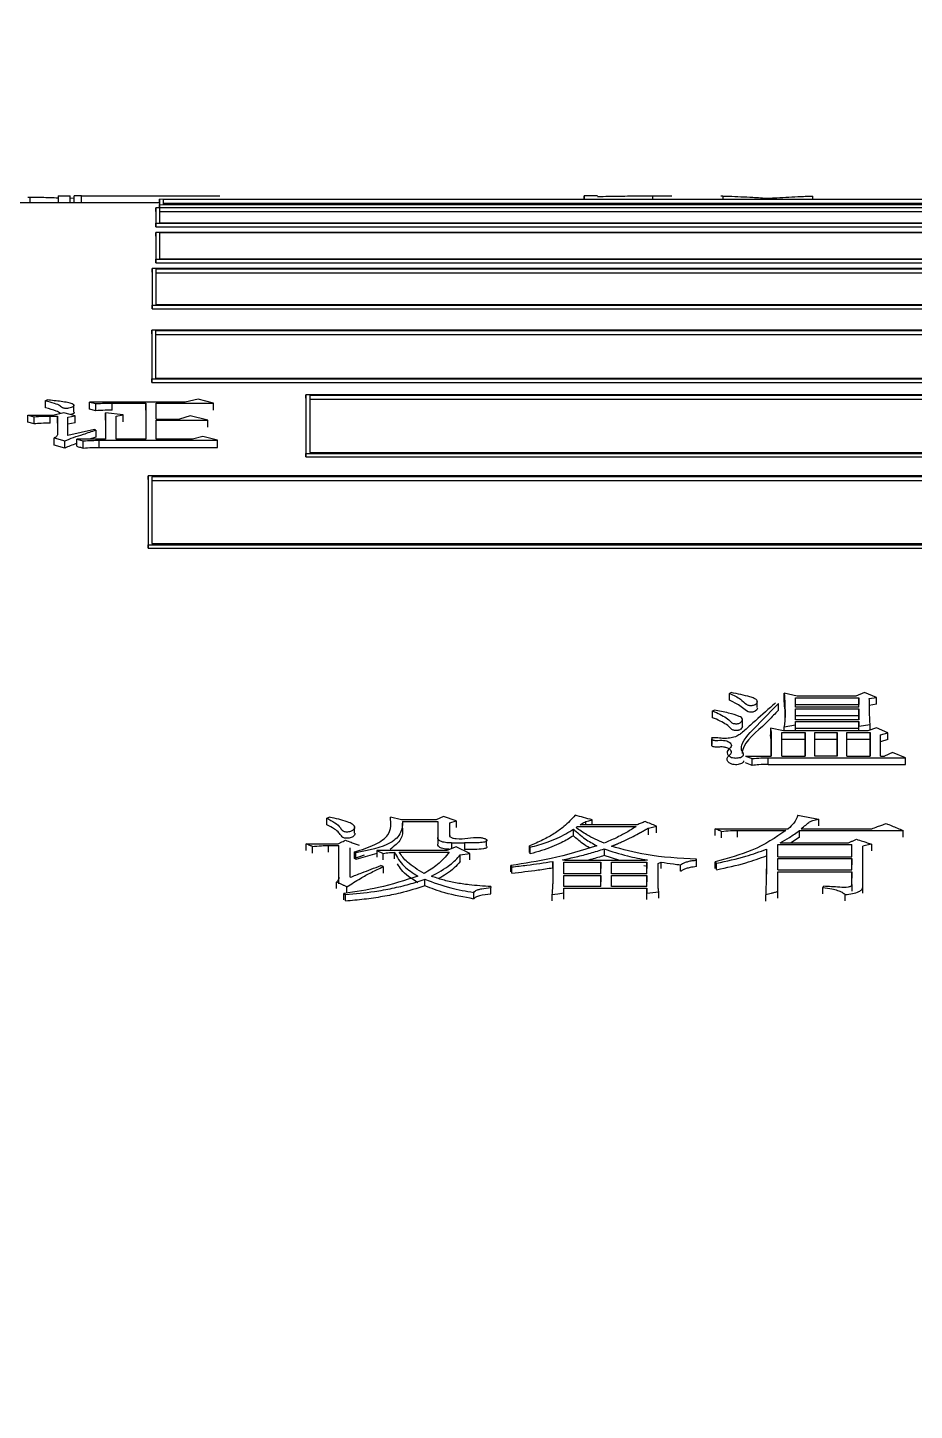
# Model space of a CAD drawing. Header units: millimetres. Extents: x 6533 to 7793, y 6972 to 7863.
# Drawn here: x 6881.95 to 6893.89, y 7310.29 to 7328.91 of the extents above; entities that cross this region are included whole.
import ezdxf

# ---------------------------------------------------------------- set-up
doc = ezdxf.new("R2010")
doc.units = ezdxf.units.MM

msp = doc.modelspace()

# ---------------------------------------------------------------- linework, layer by layer
at = {"color": 7, "linetype": 'Continuous', "lineweight": 25}
for p, q in [((6883.727, 7326.548), (6876.197, 7326.548)), ((6881.952, 7326.627), (6881.984, 7326.628)), ((6882.363, 7326.645), (6882.363, 7326.548)), ((6882.363, 7326.645), (6882.525, 7326.644)), ((6882.525, 7326.616), (6882.579, 7326.614)), ((6882.579, 7326.548), (6882.579, 7326.643)), ((6882.676, 7326.548), (6882.676, 7326.644)), ((6882.936, 7326.644), (6884.537, 7326.644)), ((6883.727, 7326.547), (6883.727, 7326.597)), ((6905.86, 7326.596), (6883.727, 7326.597)), ((6883.727, 7326.546), (6883.727, 7326.475)), ((6883.727, 7326.525), (6905.86, 7326.524)), ((6883.727, 7326.484), (6883.727, 7326.525)), ((6905.81, 7326.596), (6883.777, 7326.596)), ((6883.777, 7326.546), (6905.81, 7326.546)), ((6883.777, 7326.527), (6905.81, 7326.526)), ((6889.444, 7326.642), (6889.444, 7326.595)), ((6889.444, 7326.596), (6889.444, 7326.642)), ((6889.624, 7326.642), (6889.444, 7326.642)), ((6890.366, 7326.596), (6890.366, 7326.641)), ((6890.624, 7326.641), (6890.366, 7326.641)), ((6891.309, 7326.641), (6891.284, 7326.641)), ((6891.309, 7326.641), (6891.309, 7326.596)), ((6891.918, 7326.596), (6891.918, 7326.611)), ((6892.52, 7326.596), (6892.52, 7326.641)), ((6905.81, 7326.483), (6883.677, 7326.484)), ((6883.677, 7326.434), (6883.677, 7326.226)), ((6905.76, 7326.481), (6883.727, 7326.481)), ((6883.727, 7326.431), (6905.76, 7326.431)), ((6883.677, 7326.226), (6883.677, 7326.276)), ((6883.677, 7326.276), (6905.81, 7326.275)), ((6883.677, 7326.226), (6905.81, 7326.226)), ((6905.81, 7326.15), (6883.677, 7326.15)), ((6883.727, 7326.28), (6905.76, 7326.28)), ((6905.76, 7326.145), (6883.727, 7326.145)), ((6883.677, 7326.101), (6883.677, 7325.742)), ((6883.677, 7325.791), (6905.81, 7325.79)), ((6883.677, 7325.742), (6883.677, 7325.791)), ((6883.677, 7325.742), (6905.81, 7325.741)), ((6883.727, 7325.797), (6905.76, 7325.797)), ((6905.76, 7325.665), (6883.627, 7325.665)), ((6883.627, 7325.616), (6883.627, 7325.122)), ((6905.71, 7325.658), (6883.677, 7325.658)), ((6883.677, 7325.609), (6905.71, 7325.609)), ((6883.627, 7325.171), (6905.76, 7325.171)), ((6883.627, 7325.122), (6883.627, 7325.171)), ((6883.627, 7325.122), (6905.76, 7325.122)), ((6883.677, 7325.179), (6905.71, 7325.179)), ((6905.755, 7324.836), (6883.622, 7324.836)), ((6905.705, 7324.826), (6883.672, 7324.826)), ((6883.622, 7324.787), (6883.622, 7324.13)), ((6883.672, 7324.778), (6905.705, 7324.777)), ((6883.622, 7324.178), (6905.755, 7324.178)), ((6883.622, 7324.13), (6883.622, 7324.178)), ((6883.622, 7324.13), (6905.755, 7324.13)), ((6883.672, 7324.189), (6905.705, 7324.189)), ((6882.19, 7323.789), (6882.19, 7323.885)), ((6884.245, 7323.906), (6884.072, 7323.867)), ((6884.451, 7323.854), (6884.245, 7323.906)), ((6905.705, 7323.966), (6885.695, 7323.966)), ((6885.695, 7323.918), (6885.695, 7323.128)), ((6905.655, 7323.954), (6885.751, 7323.954)), ((6885.751, 7323.906), (6905.655, 7323.906)), ((6882.439, 7323.724), (6882.309, 7323.692)), ((6882.59, 7323.681), (6882.439, 7323.724)), ((6882.574, 7323.731), (6882.574, 7323.828)), ((6882.785, 7323.867), (6882.871, 7323.846)), ((6884.072, 7323.867), (6882.785, 7323.867)), ((6882.785, 7323.77), (6882.785, 7323.867)), ((6882.871, 7323.749), (6882.785, 7323.77)), ((6882.871, 7323.749), (6882.871, 7323.846)), ((6883.001, 7323.721), (6883.001, 7323.366)), ((6883.239, 7323.697), (6883.001, 7323.721)), ((6883.088, 7323.854), (6883.542, 7323.854)), ((6883.088, 7323.757), (6883.088, 7323.854)), ((6883.142, 7323.676), (6883.239, 7323.697)), ((6883.542, 7323.854), (6883.542, 7323.366)), ((6883.683, 7323.854), (6884.451, 7323.854)), ((6883.683, 7323.638), (6883.683, 7323.854)), ((6881.952, 7323.692), (6882.038, 7323.67)), ((6881.952, 7323.692), (6882.309, 7323.692)), ((6881.952, 7323.596), (6881.952, 7323.692)), ((6882.038, 7323.574), (6881.952, 7323.596)), ((6882.255, 7323.678), (6882.352, 7323.678)), ((6882.255, 7323.582), (6882.255, 7323.678)), ((6882.352, 7323.678), (6882.352, 7323.434)), ((6882.493, 7323.665), (6882.59, 7323.681)), ((6882.493, 7323.417), (6882.493, 7323.665)), ((6882.59, 7323.585), (6882.493, 7323.569)), ((6883.142, 7323.366), (6883.142, 7323.676)), ((6883.683, 7323.638), (6883.996, 7323.638)), ((6883.683, 7323.624), (6884.375, 7323.624)), ((6883.683, 7323.366), (6883.683, 7323.624)), ((6884.137, 7323.681), (6883.996, 7323.638)), ((6884.375, 7323.624), (6884.137, 7323.681)), ((6882.309, 7323.383), (6882.45, 7323.344)), ((6882.85, 7323.498), (6882.493, 7323.417)), ((6882.612, 7323.366), (6882.698, 7323.344)), ((6883.001, 7323.366), (6882.612, 7323.366)), ((6882.612, 7323.271), (6882.612, 7323.366)), ((6882.698, 7323.248), (6882.698, 7323.344)), ((6882.871, 7323.394), (6882.786, 7323.366)), ((6882.871, 7323.49), (6882.85, 7323.498)), ((6882.871, 7323.49), (6882.871, 7323.394)), ((6882.915, 7323.352), (6884.505, 7323.352)), ((6882.915, 7323.256), (6882.915, 7323.352)), ((6883.542, 7323.366), (6883.142, 7323.366)), ((6884.17, 7323.366), (6883.683, 7323.366)), ((6884.31, 7323.403), (6884.17, 7323.366)), ((6884.505, 7323.352), (6884.31, 7323.403)), ((6882.45, 7323.248), (6882.309, 7323.288)), ((6882.915, 7323.256), (6884.505, 7323.256)), ((6885.695, 7323.128), (6885.695, 7323.176)), ((6885.695, 7323.176), (6905.705, 7323.176)), ((6885.751, 7323.189), (6905.655, 7323.189)), ((6885.695, 7323.128), (6905.705, 7323.128)), ((6883.572, 7322.825), (6883.572, 7322.872)), ((6905.705, 7322.872), (6883.572, 7322.872)), ((6883.572, 7322.825), (6883.572, 7321.898)), ((6905.655, 7322.858), (6883.622, 7322.858)), ((6883.622, 7322.811), (6905.655, 7322.811)), ((6883.572, 7321.899), (6883.572, 7321.946)), ((6883.572, 7321.946), (6905.705, 7321.946)), ((6883.572, 7321.898), (6905.705, 7321.898)), ((6883.622, 7321.962), (6905.655, 7321.961)), ((6891.399, 7319.851), (6891.399, 7319.942)), ((6891.772, 7319.752), (6891.772, 7319.843)), ((6892.059, 7319.718), (6892.059, 7319.809)), ((6892.308, 7319.906), (6892.135, 7319.946)), ((6892.286, 7319.886), (6893.141, 7319.886)), ((6892.286, 7319.757), (6892.286, 7319.886)), ((6892.286, 7319.795), (6893.141, 7319.795)), ((6893.098, 7319.906), (6892.308, 7319.906)), ((6893.217, 7319.954), (6893.098, 7319.906)), ((6893.141, 7319.757), (6893.141, 7319.886)), ((6893.141, 7319.886), (6893.141, 7319.795)), ((6893.141, 7319.757), (6893.141, 7319.795)), ((6893.379, 7319.89), (6893.217, 7319.954)), ((6893.281, 7319.874), (6893.379, 7319.89)), ((6893.379, 7319.799), (6893.281, 7319.783)), ((6891.172, 7319.617), (6891.172, 7319.708)), ((6893.141, 7319.757), (6892.286, 7319.757)), ((6892.286, 7319.737), (6893.141, 7319.737)), ((6892.286, 7319.586), (6892.286, 7319.737)), ((6892.286, 7319.646), (6893.141, 7319.646)), ((6893.141, 7319.737), (6893.141, 7319.586)), ((6893.141, 7319.586), (6893.141, 7319.646)), ((6891.573, 7319.503), (6891.573, 7319.595)), ((6892.124, 7319.438), (6891.951, 7319.475)), ((6891.951, 7319.475), (6891.951, 7319.384)), ((6892.102, 7319.417), (6892.416, 7319.417)), ((6892.102, 7319.099), (6892.102, 7319.417)), ((6893.26, 7319.438), (6892.124, 7319.438)), ((6892.146, 7319.573), (6892.135, 7319.495)), ((6892.135, 7319.495), (6892.286, 7319.52)), ((6892.135, 7319.438), (6892.135, 7319.495)), ((6893.141, 7319.586), (6892.286, 7319.586)), ((6892.286, 7319.565), (6893.141, 7319.565)), ((6892.286, 7319.52), (6892.286, 7319.565)), ((6892.286, 7319.474), (6893.141, 7319.474)), ((6892.416, 7319.417), (6892.416, 7319.099)), ((6892.416, 7319.326), (6892.416, 7319.417)), ((6892.546, 7319.417), (6892.849, 7319.417)), ((6892.546, 7319.099), (6892.546, 7319.417)), ((6892.849, 7319.417), (6892.849, 7319.099)), ((6892.849, 7319.326), (6892.849, 7319.417)), ((6892.979, 7319.417), (6893.292, 7319.417)), ((6892.979, 7319.099), (6892.979, 7319.417)), ((6893.141, 7319.565), (6893.141, 7319.504)), ((6893.141, 7319.504), (6893.292, 7319.524)), ((6893.141, 7319.438), (6893.141, 7319.504)), ((6893.141, 7319.438), (6893.141, 7319.474)), ((6893.379, 7319.479), (6893.26, 7319.438)), ((6893.292, 7319.417), (6893.292, 7319.099)), ((6893.292, 7319.326), (6893.292, 7319.417)), ((6893.53, 7319.413), (6893.379, 7319.479)), ((6893.433, 7319.384), (6893.53, 7319.413)), ((6891.161, 7319.346), (6891.161, 7319.255)), ((6891.161, 7319.239), (6891.161, 7319.33)), ((6891.962, 7319.375), (6891.962, 7319.099)), ((6891.962, 7319.285), (6891.962, 7319.375)), ((6891.962, 7319.099), (6891.962, 7319.285)), ((6892.102, 7319.326), (6892.416, 7319.326)), ((6892.416, 7319.099), (6892.416, 7319.326)), ((6892.546, 7319.326), (6892.849, 7319.326)), ((6892.849, 7319.099), (6892.849, 7319.326)), ((6892.979, 7319.326), (6893.292, 7319.326)), ((6893.292, 7319.099), (6893.292, 7319.326)), ((6893.433, 7319.099), (6893.433, 7319.384)), ((6893.53, 7319.322), (6893.433, 7319.293)), ((6891.616, 7319.099), (6891.702, 7319.065)), ((6891.616, 7319.099), (6891.962, 7319.099)), ((6891.702, 7318.975), (6891.702, 7319.065)), ((6891.918, 7319.077), (6893.768, 7319.077)), ((6891.918, 7318.987), (6891.918, 7319.077)), ((6892.102, 7319.099), (6892.416, 7319.099)), ((6892.849, 7319.099), (6892.546, 7319.099)), ((6892.979, 7319.099), (6893.292, 7319.099)), ((6893.433, 7319.099), (6893.487, 7319.099)), ((6893.595, 7319.149), (6893.487, 7319.099)), ((6893.768, 7319.077), (6893.595, 7319.149)), ((6891.702, 7318.975), (6891.616, 7319.008)), ((6891.918, 7318.987), (6893.768, 7318.987)), ((6885.98, 7318.174), (6885.98, 7318.263)), ((6886.353, 7318.138), (6886.353, 7318.152)), ((6886.353, 7318.064), (6886.353, 7318.13)), ((6886.986, 7318.241), (6886.834, 7318.277)), ((6887.451, 7318.241), (6886.986, 7318.241)), ((6886.997, 7318.219), (6887.473, 7318.219)), ((6886.997, 7318.107), (6886.997, 7318.196)), ((6887.548, 7318.285), (6887.451, 7318.241)), ((6887.473, 7318.219), (6887.473, 7318.004)), ((6887.473, 7318.219), (6887.473, 7318.13)), ((6887.721, 7318.228), (6887.548, 7318.285)), ((6887.635, 7318.201), (6887.721, 7318.228)), ((6887.635, 7318.031), (6887.635, 7318.201)), ((6889.301, 7318.028), (6889.301, 7318.116)), ((6889.355, 7318.152), (6890.144, 7318.152)), ((6890.155, 7318.174), (6889.387, 7318.174)), ((6891.205, 7318.12), (6892.189, 7318.12)), ((6891.205, 7318.032), (6891.205, 7318.12)), ((6892.362, 7318.12), (6893.314, 7318.12)), ((6892.6, 7318.161), (6892.6, 7318.25)), ((6887.473, 7318.004), (6887.473, 7317.916)), ((6887.656, 7317.931), (6887.83, 7317.931)), ((6887.656, 7317.931), (6887.656, 7317.852)), ((6887.83, 7317.931), (6887.83, 7317.844)), ((6888.13, 7317.885), (6888.13, 7317.973)), ((6891.291, 7317.997), (6891.291, 7318.085)), ((6891.507, 7318.098), (6892.156, 7318.098)), ((6891.507, 7318.009), (6891.507, 7318.098)), ((6892.081, 7317.931), (6893, 7317.931)), ((6892.34, 7318.009), (6892.23, 7317.931)), ((6892.34, 7318.098), (6893.736, 7318.098)), ((6892.34, 7318.01), (6892.34, 7318.098)), ((6885.699, 7317.918), (6886.131, 7317.918)), ((6885.699, 7317.83), (6885.699, 7317.918)), ((6886.001, 7317.895), (6886.142, 7317.895)), ((6886.001, 7317.808), (6886.001, 7317.895)), ((6886.142, 7317.468), (6886.142, 7317.895)), ((6886.294, 7317.468), (6886.294, 7317.863)), ((6886.348, 7317.72), (6886.487, 7317.77)), ((6886.65, 7317.79), (6886.369, 7317.706)), ((6886.65, 7317.827), (6886.737, 7317.79)), ((6887.592, 7317.827), (6886.65, 7317.827)), ((6886.888, 7317.717), (6886.888, 7317.804)), ((6886.953, 7317.804), (6887.624, 7317.804)), ((6887.721, 7317.877), (6887.592, 7317.827)), ((6887.905, 7317.79), (6887.721, 7317.877)), ((6887.775, 7317.768), (6887.905, 7317.79)), ((6887.775, 7317.681), (6887.775, 7317.768)), ((6888.706, 7317.803), (6888.706, 7317.89)), ((6888.717, 7317.785), (6888.717, 7317.872)), ((6889.925, 7317.694), (6889.712, 7317.761)), ((6892.048, 7317.909), (6893.044, 7317.909)), ((6892.048, 7317.745), (6892.048, 7317.909)), ((6892.048, 7317.745), (6893.044, 7317.745)), ((6893.044, 7317.745), (6893.044, 7317.909)), ((6893.195, 7317.338), (6893.195, 7317.886)), ((6886.737, 7317.612), (6886.705, 7317.625)), ((6886.737, 7317.612), (6886.737, 7317.525)), ((6888.457, 7317.539), (6888.457, 7317.625)), ((6889.019, 7317.681), (6889.019, 7317.422)), ((6889.019, 7317.594), (6889.019, 7317.681)), ((6889.171, 7317.671), (6889.669, 7317.671)), ((6889.171, 7317.515), (6889.171, 7317.671)), ((6890.263, 7317.694), (6889.182, 7317.694)), ((6889.669, 7317.515), (6889.669, 7317.671)), ((6889.669, 7317.671), (6889.669, 7317.585)), ((6889.809, 7317.671), (6890.285, 7317.671)), ((6889.809, 7317.515), (6889.809, 7317.671)), ((6890.296, 7317.611), (6890.244, 7317.622)), ((6890.285, 7317.515), (6890.285, 7317.671)), ((6890.285, 7317.671), (6890.285, 7317.585)), ((6890.437, 7317.413), (6890.437, 7317.653)), ((6890.739, 7317.548), (6890.739, 7317.635)), ((6890.956, 7317.699), (6890.956, 7317.713)), ((6890.956, 7317.612), (6890.956, 7317.699)), ((6891.205, 7317.588), (6891.205, 7317.676)), ((6891.226, 7317.571), (6891.226, 7317.658)), ((6891.896, 7317.678), (6891.894, 7317.493)), ((6892.048, 7317.722), (6893.044, 7317.722)), ((6892.048, 7317.566), (6892.048, 7317.722)), ((6892.048, 7317.566), (6893.044, 7317.566)), ((6893.044, 7317.566), (6893.044, 7317.722)), ((6893.044, 7317.722), (6893.044, 7317.635)), ((6886.142, 7317.38), (6886.142, 7317.468)), ((6887.3, 7317.355), (6887.3, 7317.441)), ((6889.669, 7317.515), (6889.171, 7317.515)), ((6889.171, 7317.492), (6889.669, 7317.492)), ((6889.171, 7317.343), (6889.171, 7317.492)), ((6889.669, 7317.343), (6889.669, 7317.492)), ((6889.669, 7317.492), (6889.669, 7317.406)), ((6890.285, 7317.515), (6889.809, 7317.515)), ((6889.809, 7317.492), (6890.285, 7317.492)), ((6889.809, 7317.343), (6889.809, 7317.492)), ((6890.285, 7317.343), (6890.285, 7317.492)), ((6890.285, 7317.492), (6890.285, 7317.406)), ((6892.048, 7317.542), (6893.044, 7317.542)), ((6892.048, 7317.273), (6892.048, 7317.542)), ((6893.044, 7317.371), (6893.044, 7317.542)), ((6893.044, 7317.542), (6893.044, 7317.456)), ((6893.044, 7317.371), (6893.044, 7317.283)), ((6886.207, 7317.249), (6886.229, 7317.235)), ((6886.207, 7317.164), (6886.207, 7317.249)), ((6886.229, 7317.15), (6886.229, 7317.235)), ((6888.187, 7317.343), (6888.187, 7317.329)), ((6888.187, 7317.244), (6888.187, 7317.329)), ((6889.669, 7317.343), (6889.171, 7317.343)), ((6889.171, 7317.319), (6890.285, 7317.319)), ((6889.171, 7317.259), (6889.171, 7317.319)), ((6890.285, 7317.343), (6889.809, 7317.343)), ((6890.285, 7317.319), (6890.285, 7317.254)), ((6890.285, 7317.169), (6890.285, 7317.254)), ((6891.886, 7317.146), (6891.886, 7317.23)), ((6893.195, 7317.253), (6893.195, 7317.338))]:
    msp.add_line(p, q, dxfattribs=at)
at = {"color": 7, "linetype": 'Continuous', "lineweight": 25, "flags": 128}
for points in [[(6881.984, 7326.548), (6881.984, 7326.584), (6881.984, 7326.628)], [(6882.525, 7326.548), (6882.525, 7326.6), (6882.525, 7326.644)], [(6883.677, 7326.434), (6883.677, 7326.462), (6883.677, 7326.484)], [(6883.677, 7326.101), (6883.677, 7326.128), (6883.677, 7326.15)], [(6883.627, 7325.616), (6883.627, 7325.644), (6883.627, 7325.665)], [(6883.622, 7324.787), (6883.622, 7324.815), (6883.622, 7324.836)], [(6885.695, 7323.918), (6885.695, 7323.945), (6885.695, 7323.966)], [(6883.001, 7323.625), (6883.001, 7323.679), (6883.001, 7323.721)], [(6883.239, 7323.601), (6883.239, 7323.655), (6883.239, 7323.697)], [(6883.542, 7323.757), (6883.542, 7323.811), (6883.542, 7323.854)], [(6884.451, 7323.757), (6884.451, 7323.811), (6884.451, 7323.854)], [(6882.038, 7323.574), (6882.038, 7323.622), (6882.038, 7323.67)], [(6882.352, 7323.582), (6882.352, 7323.636), (6882.352, 7323.678)], [(6882.59, 7323.585), (6882.59, 7323.639), (6882.59, 7323.681)], [(6884.375, 7323.528), (6884.375, 7323.582), (6884.375, 7323.624)], [(6882.309, 7323.288), (6882.309, 7323.312), (6882.309, 7323.336), (6882.309, 7323.383)], [(6882.45, 7323.248), (6882.45, 7323.302), (6882.45, 7323.344)], [(6884.505, 7323.256), (6884.505, 7323.31), (6884.505, 7323.352)], [(6891.399, 7319.942), (6891.405, 7319.945), (6891.413, 7319.95), (6891.421, 7319.954)], [(6891.771, 7319.751), (6891.774, 7319.741), (6891.768, 7319.723), (6891.745, 7319.705), (6891.713, 7319.693), (6891.698, 7319.69), (6891.684, 7319.689), (6891.667, 7319.691), (6891.652, 7319.695), (6891.628, 7319.707), (6891.519, 7319.792), (6891.399, 7319.851), (6891.399, 7319.851)], [(6892.135, 7319.855), (6892.135, 7319.906), (6892.135, 7319.946)], [(6893.379, 7319.799), (6893.379, 7319.85), (6893.379, 7319.89)], [(6891.172, 7319.708), (6891.183, 7319.714), (6891.194, 7319.72)], [(6893.141, 7319.646), (6893.141, 7319.697), (6893.141, 7319.737)], [(6892.286, 7319.438), (6892.286, 7319.48), (6892.286, 7319.52)], [(6893.141, 7319.474), (6893.141, 7319.525), (6893.141, 7319.565)], [(6893.292, 7319.449), (6893.292, 7319.484), (6893.292, 7319.524)], [(6893.53, 7319.322), (6893.53, 7319.373), (6893.53, 7319.413)], [(6893.768, 7318.987), (6893.768, 7319.038), (6893.768, 7319.077)], [(6885.98, 7318.263), (6885.988, 7318.267), (6886, 7318.272), (6886.012, 7318.277)], [(6887.721, 7318.228), (6887.721, 7318.178), (6887.721, 7318.139)], [(6889.333, 7318.138), (6889.344, 7318.145), (6889.355, 7318.152)], [(6889.463, 7318.219), (6889.506, 7318.23), (6889.55, 7318.241)], [(6889.463, 7318.174), (6889.463, 7318.18), (6889.463, 7318.219)], [(6889.55, 7318.174), (6889.55, 7318.202), (6889.55, 7318.241)], [(6890.307, 7318.129), (6890.361, 7318.143), (6890.415, 7318.156)], [(6890.307, 7318.041), (6890.307, 7318.09), (6890.307, 7318.129)], [(6890.415, 7318.068), (6890.415, 7318.117), (6890.415, 7318.156)], [(6893.736, 7318.01), (6893.736, 7318.059), (6893.736, 7318.098)], [(6885.785, 7317.794), (6885.785, 7317.837), (6885.785, 7317.881)], [(6886.142, 7317.808), (6886.142, 7317.856), (6886.142, 7317.895)], [(6886.369, 7317.795), (6886.364, 7317.798), (6886.356, 7317.803), (6886.348, 7317.809)], [(6886.348, 7317.809), (6886.348, 7317.776), (6886.348, 7317.748), (6886.348, 7317.722)], [(6886.369, 7317.708), (6886.369, 7317.739), (6886.369, 7317.767), (6886.369, 7317.795)], [(6886.65, 7317.827), (6886.65, 7317.777), (6886.65, 7317.74)], [(6886.737, 7317.704), (6886.737, 7317.724), (6886.737, 7317.746), (6886.737, 7317.79)], [(6887.905, 7317.704), (6887.905, 7317.751), (6887.905, 7317.79)], [(6889.712, 7317.85), (6889.712, 7317.827), (6889.712, 7317.804), (6889.712, 7317.763)], [(6893.044, 7317.821), (6893.044, 7317.87), (6893.044, 7317.909)], [(6893.314, 7317.913), (6893.269, 7317.903), (6893.232, 7317.894), (6893.195, 7317.886)], [(6893.314, 7317.826), (6893.314, 7317.874), (6893.314, 7317.913)], [(6888.468, 7317.521), (6888.468, 7317.568), (6888.468, 7317.607)], [(6889.182, 7317.694), (6889.166, 7317.699), (6889.149, 7317.704)], [(6890.296, 7317.699), (6890.28, 7317.697), (6890.263, 7317.694)], [(6890.437, 7317.653), (6890.458, 7317.662), (6890.48, 7317.671)], [(6890.48, 7317.585), (6890.48, 7317.633), (6890.48, 7317.671)], [(6886.11, 7317.318), (6886.11, 7317.338), (6886.11, 7317.36), (6886.11, 7317.403)], [(6886.25, 7317.253), (6886.25, 7317.299), (6886.25, 7317.338)], [(6887.959, 7317.178), (6887.959, 7317.214), (6887.959, 7317.263)], [(6889.009, 7317.235), (6889.09, 7317.247), (6889.171, 7317.259)], [(6889.009, 7317.235), (6889.009, 7317.186), (6889.009, 7317.15)], [(6889.171, 7317.174), (6889.171, 7317.22), (6889.171, 7317.259)], [(6890.285, 7317.234), (6890.285, 7317.281), (6890.285, 7317.319)], [(6890.285, 7317.254), (6890.366, 7317.263), (6890.447, 7317.273)], [(6890.447, 7317.188), (6890.447, 7317.234), (6890.447, 7317.273)], [(6892.048, 7317.188), (6892.048, 7317.234), (6892.048, 7317.273)], [(6892.654, 7317.244), (6892.654, 7317.277), (6892.654, 7317.303), (6892.654, 7317.329)], [(6892.957, 7317.15), (6892.957, 7317.173), (6892.957, 7317.198), (6892.957, 7317.235)]]:
    msp.add_lwpolyline(points, dxfattribs=at)
at = {"color": 7, "linetype": 'Continuous', "lineweight": 25}
msp.add_arc((6991.469, 7251.369), 100, 99.72326, 170.27674, dxfattribs=at)
for points, knots in [([(6881.984, 7326.628), (6882.036, 7326.627), (6882.13, 7326.625), (6882.254, 7326.621), (6882.328, 7326.619), (6882.363, 7326.617)], [0, 0, 0, 0, 0.387542, 0.708523, 1, 1, 1, 1]), ([(6882.676, 7326.644), (6882.664, 7326.644), (6882.642, 7326.644), (6882.609, 7326.643), (6882.589, 7326.643), (6882.579, 7326.643)], [0, 0, 0, 0, 0.380765, 0.690382, 1, 1, 1, 1]), ([(6882.676, 7326.644), (6882.724, 7326.644), (6882.81, 7326.644), (6882.898, 7326.644), (6882.936, 7326.644)], [0, 0, 0, 0, 0.5592, 1, 1, 1, 1]), ([(6883.727, 7326.597), (6883.727, 7326.594), (6883.727, 7326.588), (6883.727, 7326.566), (6883.727, 7326.54), (6883.727, 7326.525)], [0, 0, 0, 0, 0.3000809, 0.6001618, 1, 1, 1, 1]), ([(6883.777, 7326.596), (6883.777, 7326.593), (6883.777, 7326.587), (6883.777, 7326.565), (6883.777, 7326.541), (6883.777, 7326.527)], [0, 0, 0, 0, 0.309921, 0.619841, 1, 1, 1, 1]), ([(6890.366, 7326.641), (6890.314, 7326.641), (6890.165, 7326.639), (6889.917, 7326.636), (6889.721, 7326.633), (6889.624, 7326.631)], [0, 0, 0, 0, 0.2082038, 0.6041011, 1, 1, 1, 1]), ([(6891.309, 7326.641), (6891.336, 7326.641), (6891.417, 7326.638), (6891.551, 7326.633), (6891.727, 7326.624), (6891.85, 7326.615), (6891.918, 7326.611)], [0, 0, 0, 0, 0.132228, 0.396684, 0.661141, 1, 1, 1, 1]), ([(6891.918, 7326.611), (6891.945, 7326.613), (6892.025, 7326.618), (6892.158, 7326.626), (6892.332, 7326.635), (6892.452, 7326.639), (6892.52, 7326.641)], [0, 0, 0, 0, 0.13248, 0.39744, 0.662401, 1, 1, 1, 1]), ([(6883.677, 7326.484), (6883.677, 7326.467), (6883.677, 7326.434), (6883.677, 7326.367), (6883.677, 7326.309), (6883.677, 7326.276)], [0, 0, 0, 0, 0.300081, 0.600162, 1, 1, 1, 1]), ([(6883.727, 7326.481), (6883.727, 7326.465), (6883.727, 7326.431), (6883.727, 7326.366), (6883.727, 7326.31), (6883.727, 7326.28)], [0, 0, 0, 0, 0.309921, 0.619841, 1, 1, 1, 1]), ([(6883.677, 7326.15), (6883.677, 7326.118), (6883.677, 7326.055), (6883.677, 7325.937), (6883.677, 7325.844), (6883.677, 7325.791)], [0, 0, 0, 0, 0.300081, 0.600162, 1, 1, 1, 1]), ([(6883.727, 7326.145), (6883.727, 7326.113), (6883.727, 7326.05), (6883.727, 7325.935), (6883.727, 7325.846), (6883.727, 7325.797)], [0, 0, 0, 0, 0.309921, 0.619841, 1, 1, 1, 1]), ([(6883.627, 7325.665), (6883.627, 7325.62), (6883.627, 7325.53), (6883.627, 7325.367), (6883.627, 7325.242), (6883.627, 7325.171)], [0, 0, 0, 0, 0.300081, 0.600162, 1, 1, 1, 1]), ([(6883.677, 7325.658), (6883.677, 7325.613), (6883.677, 7325.522), (6883.677, 7325.364), (6883.677, 7325.245), (6883.677, 7325.179)], [0, 0, 0, 0, 0.309921, 0.619841, 1, 1, 1, 1]), ([(6883.622, 7324.836), (6883.622, 7324.774), (6883.622, 7324.651), (6883.622, 7324.434), (6883.622, 7324.271), (6883.622, 7324.178)], [0, 0, 0, 0, 0.300081, 0.600162, 1, 1, 1, 1]), ([(6883.672, 7324.826), (6883.672, 7324.765), (6883.672, 7324.641), (6883.672, 7324.43), (6883.672, 7324.275), (6883.672, 7324.189)], [0, 0, 0, 0, 0.309921, 0.619841, 1, 1, 1, 1]), ([(6882.19, 7323.885), (6882.23, 7323.874), (6882.303, 7323.854), (6882.383, 7323.827), (6882.401, 7323.805), (6882.416, 7323.794), (6882.431, 7323.789), (6882.446, 7323.786), (6882.461, 7323.784), (6882.482, 7323.785), (6882.511, 7323.789), (6882.543, 7323.796), (6882.566, 7323.807), (6882.579, 7323.818), (6882.574, 7323.83), (6882.546, 7323.845), (6882.465, 7323.868), (6882.341, 7323.883), (6882.244, 7323.892), (6882.212, 7323.895)], [0, 0, 0, 0, 0.149443, 0.274042, 0.333076, 0.362754, 0.385188, 0.398021, 0.410985, 0.42602, 0.45239, 0.493257, 0.533496, 0.57286, 0.60517, 0.651682, 0.729284, 0.908686, 1, 1, 1, 1]), ([(6882.19, 7323.885), (6882.192, 7323.886), (6882.196, 7323.888), (6882.203, 7323.891), (6882.209, 7323.894), (6882.212, 7323.895)], [0, 0, 0, 0, 0.250151, 0.625182, 1, 1, 1, 1]), ([(6885.695, 7323.966), (6885.695, 7323.891), (6885.695, 7323.741), (6885.695, 7323.48), (6885.695, 7323.286), (6885.695, 7323.176)], [0, 0, 0, 0, 0.300081, 0.600162, 1, 1, 1, 1]), ([(6885.751, 7323.954), (6885.751, 7323.879), (6885.751, 7323.729), (6885.751, 7323.475), (6885.751, 7323.291), (6885.751, 7323.189)], [0, 0, 0, 0, 0.309921, 0.619841, 1, 1, 1, 1]), ([(6882.393, 7323.713), (6882.376, 7323.724), (6882.331, 7323.754), (6882.244, 7323.775), (6882.19, 7323.789)], [0, 0, 0, 0, 0.3839646, 1, 1, 1, 1]), ([(6882.574, 7323.731), (6882.575, 7323.728), (6882.579, 7323.72), (6882.563, 7323.708), (6882.542, 7323.701), (6882.532, 7323.698)], [0, 0, 0, 0, 0.26846, 0.630067, 1, 1, 1, 1]), ([(6882.871, 7323.846), (6882.911, 7323.848), (6882.982, 7323.853), (6883.055, 7323.853), (6883.088, 7323.854)], [0, 0, 0, 0, 0.558835, 1, 1, 1, 1]), ([(6883.088, 7323.757), (6883.047, 7323.757), (6882.973, 7323.756), (6882.903, 7323.752), (6882.871, 7323.749)], [0, 0, 0, 0, 0.561085, 1, 1, 1, 1]), ([(6882.038, 7323.67), (6882.078, 7323.673), (6882.149, 7323.678), (6882.223, 7323.678), (6882.255, 7323.678)], [0, 0, 0, 0, 0.558839, 1, 1, 1, 1]), ([(6882.255, 7323.582), (6882.214, 7323.582), (6882.141, 7323.581), (6882.07, 7323.576), (6882.038, 7323.574)], [0, 0, 0, 0, 0.561089, 1, 1, 1, 1]), ([(6882.352, 7323.434), (6882.352, 7323.428), (6882.351, 7323.418), (6882.342, 7323.405), (6882.331, 7323.393), (6882.316, 7323.387), (6882.309, 7323.383)], [0, 0, 0, 0, 0.337489, 0.556536, 0.776867, 1, 1, 1, 1]), ([(6882.45, 7323.344), (6882.489, 7323.36), (6882.566, 7323.391), (6882.716, 7323.438), (6882.815, 7323.471), (6882.871, 7323.49)], [0, 0, 0, 0, 0.30479, 0.609527, 1, 1, 1, 1]), ([(6882.698, 7323.344), (6882.738, 7323.346), (6882.809, 7323.352), (6882.882, 7323.352), (6882.915, 7323.352)], [0, 0, 0, 0, 0.558835, 1, 1, 1, 1]), ([(6882.612, 7323.309), (6882.61, 7323.308), (6882.552, 7323.289), (6882.5, 7323.268), (6882.45, 7323.248)], [0, 0, 0, 0, 0.031937, 1, 1, 1, 1]), ([(6882.612, 7323.271), (6882.624, 7323.267), (6882.645, 7323.262), (6882.674, 7323.254), (6882.69, 7323.25), (6882.698, 7323.248)], [0, 0, 0, 0, 0.428611, 0.714305, 1, 1, 1, 1]), ([(6882.698, 7323.248), (6882.738, 7323.251), (6882.809, 7323.256), (6882.882, 7323.256), (6882.915, 7323.256)], [0, 0, 0, 0, 0.558823, 1, 1, 1, 1]), ([(6883.572, 7322.872), (6883.572, 7322.784), (6883.572, 7322.607), (6883.572, 7322.3), (6883.572, 7322.075), (6883.572, 7321.946)], [0, 0, 0, 0, 0.300081, 0.600162, 1, 1, 1, 1]), ([(6883.622, 7322.858), (6883.622, 7322.77), (6883.622, 7322.592), (6883.622, 7322.294), (6883.622, 7322.08), (6883.622, 7321.962)], [0, 0, 0, 0, 0.309921, 0.619841, 1, 1, 1, 1]), ([(6892.018, 7319.815), (6891.995, 7319.795), (6891.884, 7319.696), (6891.731, 7319.561), (6891.589, 7319.433), (6891.516, 7319.374), (6891.446, 7319.348), (6891.364, 7319.336), (6891.28, 7319.339), (6891.214, 7319.349), (6891.169, 7319.346), (6891.156, 7319.345)], [0, 0, 0, 0, 0.102395, 0.511938, 0.690628, 0.751585, 0.813367, 0.867382, 0.913423, 0.973554, 1, 1, 1, 1]), ([(6891.16, 7319.338), (6891.16, 7319.335), (6891.16, 7319.329), (6891.167, 7319.321), (6891.179, 7319.315), (6891.194, 7319.312), (6891.242, 7319.31), (6891.302, 7319.316), (6891.363, 7319.304), (6891.397, 7319.288), (6891.42, 7319.267), (6891.429, 7319.241), (6891.408, 7319.206), (6891.359, 7319.17), (6891.368, 7319.126), (6891.392, 7319.099), (6891.425, 7319.082), (6891.454, 7319.075), (6891.485, 7319.073), (6891.516, 7319.075), (6891.547, 7319.082), (6891.572, 7319.094), (6891.588, 7319.108), (6891.592, 7319.14), (6891.552, 7319.184), (6891.576, 7319.322), (6891.79, 7319.528), (6891.964, 7319.71), (6892.057, 7319.808)], [0, 0, 0, 0, 0.007771, 0.015832, 0.020898, 0.025959, 0.034421, 0.072574, 0.089168, 0.105713, 0.126635, 0.147892, 0.171465, 0.218002, 0.248622, 0.279227, 0.291369, 0.303637, 0.314303, 0.325401, 0.337821, 0.351234, 0.364544, 0.377365, 0.429796, 0.482309, 0.722767, 1, 1, 1, 1]), ([(6891.399, 7319.942), (6891.454, 7319.918), (6891.552, 7319.876), (6891.598, 7319.814), (6891.646, 7319.787), (6891.666, 7319.781), (6891.684, 7319.779), (6891.704, 7319.781), (6891.725, 7319.787), (6891.749, 7319.797), (6891.77, 7319.813), (6891.776, 7319.833), (6891.769, 7319.855), (6891.733, 7319.878), (6891.619, 7319.916), (6891.509, 7319.937), (6891.421, 7319.954)], [0, 0, 0, 0, 0.207426, 0.367178, 0.400688, 0.416557, 0.431267, 0.448072, 0.466648, 0.497246, 0.538519, 0.578668, 0.620139, 0.682423, 0.747231, 1, 1, 1, 1]), ([(6892.135, 7319.946), (6892.138, 7319.898), (6892.145, 7319.813), (6892.147, 7319.689), (6892.146, 7319.612), (6892.146, 7319.573)], [0, 0, 0, 0, 0.386875, 0.693415, 1, 1, 1, 1]), ([(6892.142, 7319.735), (6892.142, 7319.741), (6892.142, 7319.754), (6892.14, 7319.778), (6892.139, 7319.802), (6892.137, 7319.822), (6892.136, 7319.838), (6892.135, 7319.848), (6892.135, 7319.855)], [0, 0, 0, 0, 0.155804, 0.305169, 0.603898, 0.753263, 0.827945, 1, 1, 1, 1]), ([(6893.292, 7319.524), (6893.289, 7319.585), (6893.283, 7319.673), (6893.282, 7319.79), (6893.282, 7319.846), (6893.281, 7319.874)], [0, 0, 0, 0, 0.5134426, 0.7567186, 1, 1, 1, 1]), ([(6891.172, 7319.708), (6891.206, 7319.694), (6891.307, 7319.65), (6891.386, 7319.593), (6891.43, 7319.548), (6891.448, 7319.54), (6891.469, 7319.536), (6891.491, 7319.534), (6891.511, 7319.536), (6891.529, 7319.54), (6891.552, 7319.553), (6891.568, 7319.572), (6891.576, 7319.597), (6891.562, 7319.618), (6891.506, 7319.65), (6891.376, 7319.683), (6891.258, 7319.707), (6891.194, 7319.72)], [0, 0, 0, 0, 0.118686, 0.359193, 0.382947, 0.402075, 0.421219, 0.441111, 0.455766, 0.470497, 0.490906, 0.548401, 0.59066, 0.633123, 0.67426, 0.821862, 1, 1, 1, 1]), ([(6891.572, 7319.503), (6891.571, 7319.498), (6891.571, 7319.484), (6891.556, 7319.467), (6891.539, 7319.454), (6891.524, 7319.448), (6891.507, 7319.444), (6891.488, 7319.443), (6891.467, 7319.445), (6891.445, 7319.45), (6891.428, 7319.459), (6891.405, 7319.485), (6891.361, 7319.525), (6891.273, 7319.573), (6891.206, 7319.602), (6891.172, 7319.617)], [0, 0, 0, 0, 0.057578, 0.135648, 0.174242, 0.203722, 0.227187, 0.250574, 0.283645, 0.317011, 0.350598, 0.398507, 0.589638, 0.793165, 1, 1, 1, 1]), ([(6892.059, 7319.718), (6892.048, 7319.707), (6891.99, 7319.649), (6891.83, 7319.472), (6891.584, 7319.296), (6891.57, 7319.149), (6891.569, 7319.135)], [0, 0, 0, 0, 0.061288, 0.306387, 0.933842, 1, 1, 1, 1]), ([(6892.142, 7319.738), (6892.144, 7319.703), (6892.145, 7319.655), (6892.146, 7319.593), (6892.146, 7319.581), (6892.146, 7319.58)], [0, 0, 0, 0, 0.688847, 0.965642, 1, 1, 1, 1]), ([(6891.951, 7319.475), (6891.953, 7319.46), (6891.958, 7319.436), (6891.96, 7319.403), (6891.961, 7319.385), (6891.962, 7319.375)], [0, 0, 0, 0, 0.438995, 0.719464, 1, 1, 1, 1]), ([(6891.587, 7319.035), (6891.588, 7319.032), (6891.59, 7319.024), (6891.581, 7319.011), (6891.561, 7318.998), (6891.532, 7318.988), (6891.497, 7318.983), (6891.461, 7318.984), (6891.431, 7318.989), (6891.404, 7319.001), (6891.377, 7319.023), (6891.362, 7319.054), (6891.374, 7319.099), (6891.432, 7319.134), (6891.422, 7319.174), (6891.399, 7319.197), (6891.363, 7319.213), (6891.322, 7319.222), (6891.272, 7319.223), (6891.23, 7319.22), (6891.196, 7319.221), (6891.179, 7319.225), (6891.168, 7319.23), (6891.161, 7319.238), (6891.16, 7319.244), (6891.16, 7319.247)], [0, 0, 0, 0, 0.020026, 0.054334, 0.088665, 0.122902, 0.158524, 0.193064, 0.223551, 0.25148, 0.303462, 0.387479, 0.458497, 0.598628, 0.659586, 0.720562, 0.763996, 0.807633, 0.847245, 0.906644, 0.930606, 0.944651, 0.95877, 0.976073, 1, 1, 1, 1]), ([(6891.962, 7319.285), (6891.961, 7319.299), (6891.96, 7319.323), (6891.956, 7319.356), (6891.952, 7319.375), (6891.951, 7319.384)], [0, 0, 0, 0, 0.435197, 0.717566, 1, 1, 1, 1]), ([(6891.702, 7319.065), (6891.742, 7319.069), (6891.813, 7319.076), (6891.886, 7319.077), (6891.918, 7319.077)], [0, 0, 0, 0, 0.558835, 1, 1, 1, 1]), ([(6891.918, 7318.987), (6891.877, 7318.987), (6891.804, 7318.986), (6891.733, 7318.978), (6891.702, 7318.975)], [0, 0, 0, 0, 0.561085, 1, 1, 1, 1]), ([(6889.322, 7318.303), (6889.275, 7318.251), (6889.196, 7318.166), (6889.043, 7318.055), (6888.888, 7317.968), (6888.767, 7317.916), (6888.706, 7317.89)], [0, 0, 0, 0, 0.33491, 0.554084, 0.775731, 1, 1, 1, 1]), ([(6889.55, 7318.241), (6889.512, 7318.251), (6889.436, 7318.272), (6889.36, 7318.293), (6889.322, 7318.303)], [0, 0, 0, 0, 0.5, 1, 1, 1, 1]), ([(6892.319, 7318.303), (6892.305, 7318.268), (6892.28, 7318.204), (6892.217, 7318.146), (6892.189, 7318.12)], [0, 0, 0, 0, 0.556867, 1, 1, 1, 1]), ([(6892.319, 7318.303), (6892.349, 7318.297), (6892.412, 7318.286), (6892.505, 7318.268), (6892.568, 7318.256), (6892.6, 7318.25)], [0, 0, 0, 0, 0.328015, 0.664007, 1, 1, 1, 1]), ([(6885.98, 7318.263), (6886.017, 7318.244), (6886.091, 7318.204), (6886.16, 7318.146), (6886.178, 7318.1), (6886.213, 7318.085), (6886.235, 7318.081), (6886.262, 7318.081), (6886.29, 7318.085), (6886.317, 7318.095), (6886.341, 7318.11), (6886.357, 7318.131), (6886.355, 7318.155), (6886.329, 7318.182), (6886.234, 7318.227), (6886.117, 7318.255), (6886.024, 7318.274), (6886.012, 7318.277)], [0, 0, 0, 0, 0.1472638, 0.2955499, 0.3792383, 0.3977039, 0.416179, 0.440332, 0.4649317, 0.4905843, 0.529383, 0.5702312, 0.6148061, 0.6628495, 0.7343878, 0.9648967, 1, 1, 1, 1]), ([(6886.352, 7318.063), (6886.353, 7318.062), (6886.359, 7318.054), (6886.353, 7318.036), (6886.334, 7318.016), (6886.308, 7318.002), (6886.279, 7317.994), (6886.25, 7317.992), (6886.226, 7317.994), (6886.207, 7317.998), (6886.188, 7318.008), (6886.168, 7318.032), (6886.144, 7318.072), (6886.077, 7318.123), (6886.014, 7318.156), (6885.98, 7318.174)], [0, 0, 0, 0, 0.008328, 0.080865, 0.156885, 0.210154, 0.252802, 0.295473, 0.330466, 0.357536, 0.384592, 0.449665, 0.594108, 0.773123, 1, 1, 1, 1]), ([(6886.348, 7317.809), (6886.446, 7317.839), (6886.637, 7317.898), (6886.86, 7318.063), (6886.844, 7318.196), (6886.834, 7318.277)], [0, 0, 0, 0, 0.29142, 0.569226, 1, 1, 1, 1]), ([(6886.997, 7318.219), (6886.996, 7318.169), (6886.996, 7318.068), (6886.821, 7317.889), (6886.543, 7317.831), (6886.369, 7317.795)], [0, 0, 0, 0, 0.271711, 0.545564, 1, 1, 1, 1]), ([(6886.997, 7318.13), (6886.998, 7318.079), (6887.001, 7317.977), (6886.888, 7317.888), (6886.831, 7317.843)], [0, 0, 0, 0, 0.497979, 1, 1, 1, 1]), ([(6888.717, 7317.872), (6888.795, 7317.894), (6888.924, 7317.93), (6889.08, 7317.994), (6889.2, 7318.052), (6889.267, 7318.095), (6889.301, 7318.116)], [0, 0, 0, 0, 0.345122, 0.565624, 0.783909, 1, 1, 1, 1]), ([(6889.301, 7318.116), (6889.349, 7318.071), (6889.436, 7317.991), (6889.56, 7317.921), (6889.614, 7317.891)], [0, 0, 0, 0, 0.556747, 1, 1, 1, 1]), ([(6889.712, 7317.927), (6889.631, 7317.963), (6889.486, 7318.027), (6889.38, 7318.105), (6889.333, 7318.138)], [0, 0, 0, 0, 0.56355, 1, 1, 1, 1]), ([(6889.387, 7318.174), (6889.397, 7318.18), (6889.415, 7318.191), (6889.44, 7318.205), (6889.455, 7318.214), (6889.463, 7318.219)], [0, 0, 0, 0, 0.40396, 0.701979, 1, 1, 1, 1]), ([(6890.144, 7318.152), (6890.101, 7318.125), (6890.016, 7318.071), (6889.872, 7317.995), (6889.766, 7317.95), (6889.712, 7317.927)], [0, 0, 0, 0, 0.334945, 0.666222, 1, 1, 1, 1]), ([(6889.809, 7317.886), (6889.812, 7317.887), (6889.815, 7317.888), (6889.82, 7317.89), (6889.825, 7317.892), (6889.829, 7317.894), (6889.834, 7317.896), (6889.837, 7317.897), (6889.842, 7317.899), (6889.847, 7317.901), (6889.852, 7317.903), (6889.855, 7317.904), (6889.859, 7317.905), (6889.863, 7317.907), (6889.869, 7317.91), (6889.875, 7317.912), (6889.883, 7317.915), (6889.907, 7317.925), (6889.965, 7317.951), (6890.026, 7317.98), (6890.101, 7318.017), (6890.144, 7318.04), (6890.18, 7318.059), (6890.188, 7318.064), (6890.196, 7318.068), (6890.204, 7318.072), (6890.21, 7318.076), (6890.216, 7318.079), (6890.224, 7318.083), (6890.232, 7318.088), (6890.24, 7318.092), (6890.246, 7318.095), (6890.25, 7318.098), (6890.254, 7318.1), (6890.258, 7318.102), (6890.262, 7318.105), (6890.266, 7318.107), (6890.269, 7318.108), (6890.273, 7318.111), (6890.277, 7318.113), (6890.281, 7318.115), (6890.284, 7318.117), (6890.287, 7318.118), (6890.291, 7318.12), (6890.295, 7318.123), (6890.298, 7318.125), (6890.302, 7318.127), (6890.305, 7318.128), (6890.307, 7318.129)], [0, 0, 0, 0, 0.012725, 0.019102, 0.025479, 0.038233, 0.04461, 0.050987, 0.057364, 0.070118, 0.076495, 0.082872, 0.089249, 0.095626, 0.10838, 0.121135, 0.127512, 0.15302, 0.255073, 0.459194, 0.510211, 0.714315, 0.727069, 0.739823, 0.765331, 0.778085, 0.79084, 0.803594, 0.816348, 0.841856, 0.85461, 0.867364, 0.880118, 0.886495, 0.892872, 0.905626, 0.912003, 0.91838, 0.924757, 0.937511, 0.943888, 0.950265, 0.956642, 0.963019, 0.975773, 0.98215, 0.988527, 1, 1, 1, 1]), ([(6890.263, 7318.219), (6890.245, 7318.211), (6890.209, 7318.196), (6890.173, 7318.182), (6890.155, 7318.174)], [0, 0, 0, 0, 0.500001, 1, 1, 1, 1]), ([(6890.415, 7318.156), (6890.39, 7318.167), (6890.339, 7318.188), (6890.289, 7318.208), (6890.263, 7318.219)], [0, 0, 0, 0, 0.500001, 1, 1, 1, 1]), ([(6891.291, 7318.085), (6891.279, 7318.09), (6891.258, 7318.098), (6891.229, 7318.11), (6891.213, 7318.117), (6891.205, 7318.12)], [0, 0, 0, 0, 0.4283602, 0.7141801, 1, 1, 1, 1]), ([(6892.362, 7318.12), (6892.383, 7318.137), (6892.418, 7318.165), (6892.464, 7318.205), (6892.517, 7318.237), (6892.572, 7318.245), (6892.6, 7318.25)], [0, 0, 0, 0, 0.3349275, 0.5520342, 0.7719296, 1, 1, 1, 1]), ([(6893.314, 7318.12), (6893.34, 7318.13), (6893.385, 7318.147), (6893.45, 7318.171), (6893.489, 7318.185), (6893.509, 7318.192)], [0, 0, 0, 0, 0.400148, 0.700074, 1, 1, 1, 1]), ([(6893.509, 7318.192), (6893.533, 7318.182), (6893.584, 7318.161), (6893.659, 7318.13), (6893.71, 7318.109), (6893.736, 7318.098)], [0, 0, 0, 0, 0.3263699, 0.6631848, 1, 1, 1, 1]), ([(6886.131, 7317.918), (6886.142, 7317.923), (6886.164, 7317.935), (6886.197, 7317.951), (6886.218, 7317.962), (6886.229, 7317.967)], [0, 0, 0, 0, 0.3443955, 0.6721977, 1, 1, 1, 1]), ([(6886.229, 7317.967), (6886.255, 7317.958), (6886.298, 7317.942), (6886.36, 7317.919), (6886.395, 7317.906), (6886.412, 7317.9)], [0, 0, 0, 0, 0.424906, 0.712453, 1, 1, 1, 1]), ([(6887.656, 7317.931), (6887.63, 7317.932), (6887.576, 7317.933), (6887.509, 7317.949), (6887.476, 7317.977), (6887.474, 7317.995), (6887.473, 7318.004)], [0, 0, 0, 0, 0.293529, 0.577239, 0.790449, 1, 1, 1, 1]), ([(6887.635, 7318.031), (6887.634, 7318.029), (6887.631, 7318.025), (6887.63, 7318.021), (6887.631, 7318.017), (6887.639, 7318.013), (6887.651, 7318.007), (6887.662, 7317.997), (6887.688, 7317.991), (6887.76, 7317.985), (6887.876, 7317.988), (6887.994, 7318.012), (6888.075, 7317.999), (6888.109, 7317.988), (6888.128, 7317.977), (6888.134, 7317.967), (6888.132, 7317.958), (6888.125, 7317.951), (6888.111, 7317.944), (6888.072, 7317.935), (6887.975, 7317.93), (6887.888, 7317.931), (6887.83, 7317.931)], [0, 0, 0, 0, 0.0138, 0.025127, 0.031098, 0.037099, 0.060784, 0.089374, 0.112534, 0.153888, 0.320046, 0.483741, 0.537098, 0.589789, 0.612612, 0.635583, 0.657284, 0.674402, 0.691535, 0.721107, 0.811251, 1, 1, 1, 1]), ([(6889.301, 7318.027), (6889.247, 7317.994), (6889.159, 7317.941), (6889.009, 7317.875), (6888.87, 7317.825), (6888.768, 7317.798), (6888.717, 7317.784)], [0, 0, 0, 0, 0.3346085, 0.5540574, 0.7759185, 1, 1, 1, 1]), ([(6889.516, 7317.863), (6889.483, 7317.883), (6889.397, 7317.934), (6889.337, 7317.992), (6889.301, 7318.027)], [0, 0, 0, 0, 0.3897294, 1, 1, 1, 1]), ([(6892.156, 7318.098), (6892.018, 7318.003), (6891.767, 7317.83), (6891.379, 7317.724), (6891.205, 7317.676)], [0, 0, 0, 0, 0.551948, 1, 1, 1, 1]), ([(6891.291, 7318.085), (6891.331, 7318.089), (6891.402, 7318.097), (6891.475, 7318.098), (6891.507, 7318.098)], [0, 0, 0, 0, 0.558835, 1, 1, 1, 1]), ([(6892.081, 7317.931), (6892.123, 7317.955), (6892.191, 7317.994), (6892.275, 7318.05), (6892.319, 7318.082), (6892.34, 7318.098)], [0, 0, 0, 0, 0.451239, 0.725379, 1, 1, 1, 1]), ([(6893, 7317.931), (6893.012, 7317.937), (6893.036, 7317.948), (6893.072, 7317.964), (6893.096, 7317.975), (6893.108, 7317.981)], [0, 0, 0, 0, 0.3275537, 0.6637768, 1, 1, 1, 1]), ([(6893.108, 7317.981), (6893.136, 7317.972), (6893.183, 7317.956), (6893.252, 7317.934), (6893.293, 7317.92), (6893.314, 7317.913)], [0, 0, 0, 0, 0.395864, 0.697932, 1, 1, 1, 1]), ([(6885.785, 7317.881), (6885.773, 7317.887), (6885.752, 7317.895), (6885.723, 7317.907), (6885.707, 7317.914), (6885.699, 7317.918)], [0, 0, 0, 0, 0.428369, 0.714185, 1, 1, 1, 1]), ([(6885.785, 7317.881), (6885.825, 7317.886), (6885.896, 7317.894), (6885.969, 7317.895), (6886.001, 7317.895)], [0, 0, 0, 0, 0.558839, 1, 1, 1, 1]), ([(6886.737, 7317.79), (6886.765, 7317.794), (6886.814, 7317.801), (6886.866, 7317.803), (6886.888, 7317.804)], [0, 0, 0, 0, 0.558985, 1, 1, 1, 1]), ([(6886.888, 7317.804), (6886.924, 7317.74), (6886.987, 7317.624), (6887.136, 7317.526), (6887.202, 7317.482)], [0, 0, 0, 0, 0.5554541, 1, 1, 1, 1]), ([(6887.289, 7317.519), (6887.206, 7317.568), (6887.058, 7317.655), (6886.985, 7317.759), (6886.953, 7317.804)], [0, 0, 0, 0, 0.56317, 1, 1, 1, 1]), ([(6887.624, 7317.804), (6887.578, 7317.747), (6887.496, 7317.645), (6887.352, 7317.558), (6887.289, 7317.519)], [0, 0, 0, 0, 0.555585, 1, 1, 1, 1]), ([(6887.386, 7317.482), (6887.476, 7317.531), (6887.635, 7317.618), (6887.733, 7317.722), (6887.775, 7317.768)], [0, 0, 0, 0, 0.563739, 1, 1, 1, 1]), ([(6887.635, 7317.844), (6887.616, 7317.844), (6887.57, 7317.845), (6887.509, 7317.861), (6887.476, 7317.888), (6887.474, 7317.906), (6887.473, 7317.915)], [0, 0, 0, 0, 0.234714, 0.542192, 0.773111, 1, 1, 1, 1]), ([(6888.129, 7317.883), (6888.131, 7317.881), (6888.134, 7317.876), (6888.132, 7317.868), (6888.124, 7317.861), (6888.109, 7317.855), (6888.059, 7317.844), (6887.961, 7317.842), (6887.876, 7317.842), (6887.83, 7317.843)], [0, 0, 0, 0, 0.037625, 0.095412, 0.140256, 0.185069, 0.268302, 0.60477, 1, 1, 1, 1]), ([(6889.614, 7317.891), (6889.414, 7317.829), (6889.052, 7317.717), (6888.64, 7317.654), (6888.457, 7317.625)], [0, 0, 0, 0, 0.555577, 1, 1, 1, 1]), ([(6888.706, 7317.89), (6888.708, 7317.887), (6888.711, 7317.881), (6888.715, 7317.875), (6888.717, 7317.872)], [0, 0, 0, 0, 0.500657, 1, 1, 1, 1]), ([(6889.149, 7317.704), (6889.212, 7317.716), (6889.341, 7317.743), (6889.529, 7317.792), (6889.651, 7317.83), (6889.712, 7317.85)], [0, 0, 0, 0, 0.317051, 0.657515, 1, 1, 1, 1]), ([(6889.712, 7317.761), (6889.657, 7317.743), (6889.584, 7317.719), (6889.505, 7317.699), (6889.486, 7317.694)], [0, 0, 0, 0, 0.757525, 1, 1, 1, 1]), ([(6889.712, 7317.85), (6889.814, 7317.816), (6889.997, 7317.756), (6890.204, 7317.717), (6890.296, 7317.699)], [0, 0, 0, 0, 0.5565321, 1, 1, 1, 1]), ([(6890.956, 7317.713), (6890.724, 7317.724), (6890.314, 7317.745), (6889.962, 7317.843), (6889.809, 7317.886)], [0, 0, 0, 0, 0.56492, 1, 1, 1, 1]), ([(6891.226, 7317.658), (6891.361, 7317.687), (6891.599, 7317.738), (6891.806, 7317.812), (6891.897, 7317.845)], [0, 0, 0, 0, 0.563405, 1, 1, 1, 1]), ([(6891.226, 7317.569), (6891.361, 7317.598), (6891.599, 7317.649), (6891.806, 7317.724), (6891.897, 7317.757)], [0, 0, 0, 0, 0.563449, 1, 1, 1, 1]), ([(6891.897, 7317.845), (6891.897, 7317.792), (6891.896, 7317.685), (6891.896, 7317.481), (6891.89, 7317.328), (6891.886, 7317.23)], [0, 0, 0, 0, 0.263974, 0.527948, 1, 1, 1, 1]), ([(6886.25, 7317.338), (6886.309, 7317.377), (6886.412, 7317.445), (6886.579, 7317.535), (6886.684, 7317.586), (6886.737, 7317.612)], [0, 0, 0, 0, 0.398253, 0.698777, 1, 1, 1, 1]), ([(6886.294, 7317.468), (6886.345, 7317.488), (6886.44, 7317.524), (6886.577, 7317.577), (6886.662, 7317.609), (6886.705, 7317.625)], [0, 0, 0, 0, 0.378108, 0.689054, 1, 1, 1, 1]), ([(6887.202, 7317.394), (6887.118, 7317.45), (6886.998, 7317.528), (6886.947, 7317.62), (6886.932, 7317.647)], [0, 0, 0, 0, 0.706884, 1, 1, 1, 1]), ([(6887.775, 7317.679), (6887.722, 7317.621), (6887.645, 7317.539), (6887.521, 7317.471), (6887.484, 7317.451)], [0, 0, 0, 0, 0.707072, 1, 1, 1, 1]), ([(6888.457, 7317.625), (6888.459, 7317.622), (6888.462, 7317.616), (6888.466, 7317.61), (6888.468, 7317.607)], [0, 0, 0, 0, 0.500003, 1, 1, 1, 1]), ([(6888.468, 7317.607), (6888.536, 7317.615), (6888.663, 7317.629), (6888.847, 7317.654), (6888.962, 7317.672), (6889.019, 7317.681)], [0, 0, 0, 0, 0.365104, 0.682344, 1, 1, 1, 1]), ([(6889.019, 7317.592), (6888.954, 7317.582), (6888.831, 7317.562), (6888.646, 7317.539), (6888.527, 7317.526), (6888.468, 7317.519)], [0, 0, 0, 0, 0.361545, 0.680615, 1, 1, 1, 1]), ([(6890.48, 7317.671), (6890.534, 7317.663), (6890.621, 7317.651), (6890.707, 7317.639), (6890.739, 7317.635)], [0, 0, 0, 0, 0.632425, 1, 1, 1, 1]), ([(6890.739, 7317.635), (6890.757, 7317.646), (6890.786, 7317.664), (6890.844, 7317.682), (6890.898, 7317.693), (6890.936, 7317.697), (6890.956, 7317.699)], [0, 0, 0, 0, 0.330275, 0.550122, 0.773937, 1, 1, 1, 1]), ([(6890.956, 7317.611), (6890.926, 7317.607), (6890.877, 7317.602), (6890.816, 7317.586), (6890.772, 7317.568), (6890.75, 7317.554), (6890.739, 7317.546)], [0, 0, 0, 0, 0.348012, 0.569723, 0.787204, 1, 1, 1, 1]), ([(6891.205, 7317.676), (6891.208, 7317.673), (6891.215, 7317.667), (6891.223, 7317.661), (6891.226, 7317.658)], [0, 0, 0, 0, 0.5007507, 1, 1, 1, 1]), ([(6886.142, 7317.468), (6886.141, 7317.456), (6886.139, 7317.433), (6886.118, 7317.412), (6886.11, 7317.403)], [0, 0, 0, 0, 0.557224, 1, 1, 1, 1]), ([(6886.25, 7317.338), (6886.238, 7317.344), (6886.214, 7317.355), (6886.168, 7317.377), (6886.133, 7317.393), (6886.11, 7317.403)], [0, 0, 0, 0, 0.254609, 0.509218, 1, 1, 1, 1]), ([(6887.202, 7317.482), (6887.031, 7317.427), (6886.722, 7317.326), (6886.366, 7317.273), (6886.207, 7317.249)], [0, 0, 0, 0, 0.554852, 1, 1, 1, 1]), ([(6886.229, 7317.235), (6886.36, 7317.247), (6886.576, 7317.266), (6886.861, 7317.318), (6887.091, 7317.372), (6887.23, 7317.418), (6887.3, 7317.441)], [0, 0, 0, 0, 0.3437, 0.56446, 0.78335, 1, 1, 1, 1]), ([(6887.3, 7317.441), (6887.411, 7317.399), (6887.612, 7317.323), (6887.852, 7317.282), (6887.959, 7317.263)], [0, 0, 0, 0, 0.5549752, 1, 1, 1, 1]), ([(6888.187, 7317.343), (6888.088, 7317.349), (6887.926, 7317.358), (6887.711, 7317.392), (6887.539, 7317.43), (6887.437, 7317.465), (6887.386, 7317.482)], [0, 0, 0, 0, 0.3439878, 0.5650553, 0.7839694, 1, 1, 1, 1]), ([(6889.019, 7317.422), (6889.019, 7317.404), (6889.019, 7317.369), (6889.015, 7317.306), (6889.011, 7317.262), (6889.009, 7317.235)], [0, 0, 0, 0, 0.2863525, 0.5727065, 1, 1, 1, 1]), ([(6890.447, 7317.273), (6890.445, 7317.289), (6890.44, 7317.32), (6890.438, 7317.367), (6890.437, 7317.397), (6890.437, 7317.413)], [0, 0, 0, 0, 0.346721, 0.673286, 1, 1, 1, 1]), ([(6893.044, 7317.371), (6893.043, 7317.364), (6893.042, 7317.352), (6893.021, 7317.34), (6892.971, 7317.327), (6892.845, 7317.337), (6892.736, 7317.343), (6892.665, 7317.347)], [0, 0, 0, 0, 0.1006488, 0.1620173, 0.226226, 0.4894858, 1, 1, 1, 1]), ([(6887.3, 7317.353), (6887.191, 7317.318), (6887.011, 7317.261), (6886.731, 7317.206), (6886.484, 7317.168), (6886.314, 7317.154), (6886.229, 7317.147)], [0, 0, 0, 0, 0.335493, 0.5554688, 0.7771243, 1, 1, 1, 1]), ([(6887.959, 7317.175), (6887.824, 7317.2), (6887.584, 7317.242), (6887.386, 7317.319), (6887.3, 7317.353)], [0, 0, 0, 0, 0.564668, 1, 1, 1, 1]), ([(6887.959, 7317.263), (6887.964, 7317.271), (6887.974, 7317.287), (6888.016, 7317.303), (6888.086, 7317.319), (6888.145, 7317.325), (6888.187, 7317.329)], [0, 0, 0, 0, 0.17577, 0.359484, 0.548639, 1, 1, 1, 1]), ([(6888.187, 7317.241), (6888.134, 7317.236), (6888.062, 7317.228), (6887.979, 7317.203), (6887.966, 7317.185), (6887.959, 7317.175)], [0, 0, 0, 0, 0.573813, 0.792426, 1, 1, 1, 1]), ([(6892.048, 7317.273), (6892.034, 7317.269), (6892.004, 7317.261), (6891.95, 7317.247), (6891.911, 7317.237), (6891.886, 7317.23)], [0, 0, 0, 0, 0.2707927, 0.5415855, 1, 1, 1, 1]), ([(6892.665, 7317.347), (6892.663, 7317.344), (6892.66, 7317.338), (6892.656, 7317.332), (6892.654, 7317.329)], [0, 0, 0, 0, 0.499999, 1, 1, 1, 1]), ([(6892.654, 7317.329), (6892.696, 7317.323), (6892.765, 7317.315), (6892.853, 7317.293), (6892.919, 7317.269), (6892.944, 7317.246), (6892.957, 7317.235)], [0, 0, 0, 0, 0.348454, 0.571203, 0.789125, 1, 1, 1, 1]), ([(6892.957, 7317.235), (6893.025, 7317.243), (6893.118, 7317.255), (6893.187, 7317.303), (6893.192, 7317.326), (6893.195, 7317.338)], [0, 0, 0, 0, 0.57516, 0.790026, 1, 1, 1, 1])]:
    msp.add_open_spline(points, degree=3, knots=knots, dxfattribs=at)

doc.saveas('drawing.dxf')
